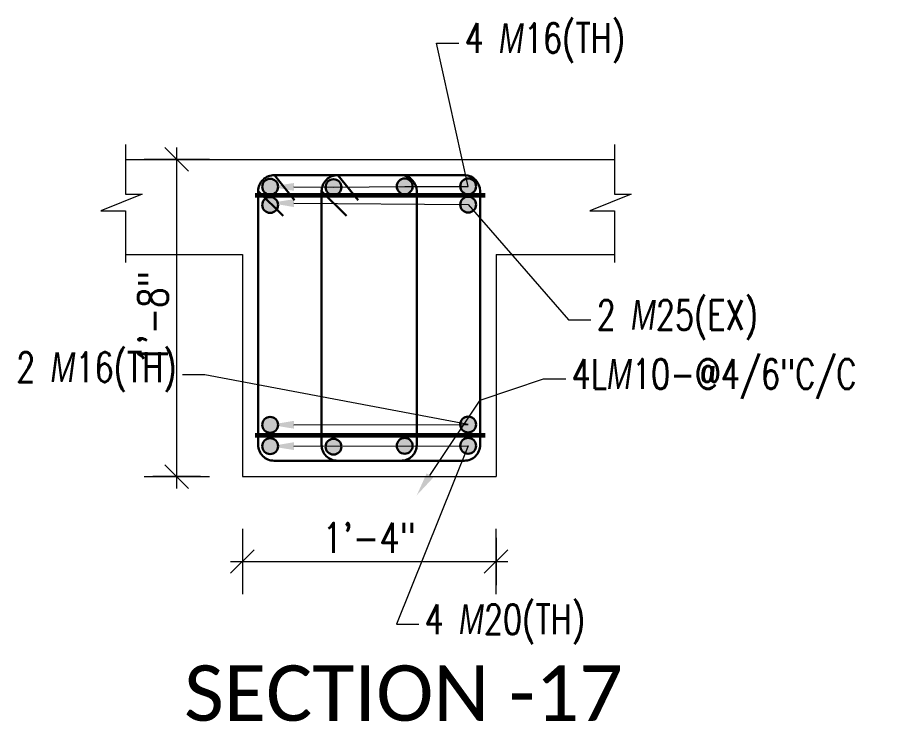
# Model space of a CAD drawing. Header units: inches. Extents: x 0 to 162649, y -36601 to -26324.
# Drawn here: x 155614.7 to 155670, y -36271.8 to -36227.4 of the extents above; entities that cross this region are included whole.
import ezdxf
from ezdxf import colors
from ezdxf.entities.mleader import LeaderData, LeaderLine
from ezdxf.math import Vec2, Vec3

# ---------------------------------------------------------------- set-up
doc = ezdxf.new("R2010")
doc.units = ezdxf.units.IN
doc.header["$MEASUREMENT"] = 0
for name, color, linetype, lineweight in [('Dim', 1, 'Continuous', 13), ('hatch', 252, 'Continuous', 0), ('OL_AR_Text', 140, 'Continuous', 5), ('Rein', 3, 'Continuous', 30), ('Stirrups', 191, 'Continuous', 25), ('TEXT', 7, 'Continuous', 9)]:
    doc.layers.add(name, color=color, linetype=linetype, lineweight=lineweight)
doc.styles.add('1-8 Annotative Text', font='calibri.ttf', dxfattribs={"height": 0.125})
doc.styles.add('DIM', font='simplex.shx', dxfattribs={"width": 0.75})
doc.styles.add('rmtext', font='romans.shx', dxfattribs={"width": 0.8})
doc.dimstyles.new('DIM-24', dxfattribs={"dimscale": 24, "dimtxt": 0.078125, "dimasz": 0.0625, "dimexe": 0.0625, "dimexo": 0.015625, "dimgap": 0.015625, "dimtad": 1, "dimdec": 1, "dimzin": 3, "dimdsep": 46, "dimlunit": 4, "dimtxsty": 'rmtext', "dimblk": 'OBLIQUE', "dimcen": 0.09375, "dimdle": 0.03125, "dimclrd": 1, "dimclre": 1, "dimclrt": 2, "dimadec": 0, "dimazin": 0, "dimtfac": 0.75, "dimtdec": 1, "dimtix": 1, "dimtmove": 0, "dimatfit": 3, "dimfxl": 0.0625, "dimfxlon": 1, "dimfrac": 1, "dimtolj": 1, "dimtzin": 0, "dimlwd": -1, "dimlwe": 5, "dimarcsym": 0})

# ---------------------------------------------------------------- blocks, each defined once
blk = doc.blocks.new('_Oblique')
for p, q in [((0, -1.375), (0, 1.375)), ((-0.495, -0.495), (0.495, 0.495))]:
    blk.add_line(p, q)
blk = doc.blocks.new('*D323')
at = {"layer": 'Defpoints', "color": 0, "transparency": 16777216}
for p in [(155628.869, -36256.378), (155644.869, -36256.378), (155644.869, -36261.732)]:
    blk.add_point(p, dxfattribs=at)
at = {"layer": 'Dim', "color": 1, "lineweight": 5, "transparency": 16777216}
for p, q in [((155628.869, -36260.232), (155628.869, -36263.232)), ((155644.869, -36260.232), (155644.869, -36263.232))]:
    blk.add_line(p, q, dxfattribs=at)
at = {"layer": 'Dim', "color": 1, "transparency": 16777216}
blk.add_line((155628.119, -36261.732), (155645.619, -36261.732), dxfattribs=at)
at = {"layer": 'Dim', "color": 1, "transparency": 16777216, "xscale": 1.5, "yscale": 1.5, "zscale": 1.5, "rotation": 180}
blk.add_blockref('_Oblique', (155628.869, -36261.732), dxfattribs=at)
at = {"layer": 'Dim', "color": 1, "transparency": 16777216, "xscale": 1.5, "yscale": 1.5, "zscale": 1.5}
blk.add_blockref('_Oblique', (155644.869, -36261.732), dxfattribs=at)
at = {"layer": 'Dim', "color": 2, "transparency": 16777216, "insert": (155636.869, -36260.241), "char_height": 1.875, "attachment_point": 5, "style": 'rmtext'}
blk.add_mtext('\\A1;1\'-4"', dxfattribs=at)
blk = doc.blocks.new('*D324')
at = {"layer": 'Defpoints', "color": 0, "transparency": 16777216}
for p in [(155624.728, -36236.378), (155628.869, -36236.378), (155628.869, -36256.378)]:
    blk.add_point(p, dxfattribs=at)
at = {"layer": 'Dim', "color": 1, "transparency": 16777216}
blk.add_line((155624.728, -36257.128), (155624.728, -36235.628), dxfattribs=at)
at = {"layer": 'Dim', "color": 1, "lineweight": 5, "transparency": 16777216}
for p, q in [((155626.228, -36236.378), (155623.228, -36236.378)), ((155626.228, -36256.378), (155623.228, -36256.378))]:
    blk.add_line(p, q, dxfattribs=at)
at = {"layer": 'Dim', "color": 1, "transparency": 16777216, "xscale": 1.5, "yscale": 1.5, "zscale": 1.5}
for p, rotation in [((155624.728, -36236.378), 90), ((155624.728, -36256.378), 270)]:
    blk.add_blockref('_Oblique', p, dxfattribs=dict(at, rotation=rotation))
at = {"layer": 'Dim', "color": 2, "transparency": 16777216, "insert": (155623.237, -36246.378), "char_height": 1.875, "attachment_point": 5, "rotation": 90, "style": 'rmtext'}
blk.add_mtext('\\A1;1\'-8"', dxfattribs=at)

msp = doc.modelspace()

# ---------------------------------------------------------------- hatches: boundary and pattern name
at = {"layer": 'Rein'}
h = msp.add_hatch(color=256, dxfattribs=at)
h.dxf.hatch_style = 1
h.paths.add_polyline_path([(155631.12, -36238.102, 1), (155630.12, -36238.102, 1)])
h = msp.add_hatch(color=256, dxfattribs=at)
h.dxf.hatch_style = 1
h.paths.add_polyline_path([(155635.12, -36238.133, 1), (155634.12, -36238.133, 1)])
h = msp.add_hatch(color=256, dxfattribs=at)
h.dxf.hatch_style = 1
h.paths.add_polyline_path([(155639.61, -36238.079, 1), (155638.61, -36238.079, 1)])
h = msp.add_hatch(color=256, dxfattribs=at)
h.dxf.hatch_style = 1
h.paths.add_polyline_path([(155643.61, -36238.079, 1), (155642.61, -36238.079, 1)])
h = msp.add_hatch(color=256, dxfattribs=at)
h.dxf.hatch_style = 1
h.paths.add_polyline_path([(155631.12, -36239.252, 1), (155630.12, -36239.252, 1)])
h = msp.add_hatch(color=256, dxfattribs=at)
h.dxf.hatch_style = 1
h.paths.add_polyline_path([(155643.61, -36239.23, 1), (155642.61, -36239.23, 1)])
h = msp.add_hatch(color=256, dxfattribs=at)
h.dxf.hatch_style = 1
h.paths.add_polyline_path([(155631.12, -36253.112, 1), (155630.12, -36253.112, 1)])
h = msp.add_hatch(color=256, dxfattribs=at)
h.dxf.hatch_style = 1
h.paths.add_polyline_path([(155643.61, -36253.09, 1), (155642.61, -36253.09, 1)])
h = msp.add_hatch(color=256, dxfattribs=at)
h.dxf.hatch_style = 1
h.paths.add_polyline_path([(155631.12, -36254.46, 1), (155630.12, -36254.46, 1)])
h = msp.add_hatch(color=256, dxfattribs=at)
h.dxf.hatch_style = 1
h.paths.add_polyline_path([(155639.61, -36254.438, 1), (155638.61, -36254.438, 1)])
h = msp.add_hatch(color=256, dxfattribs=at)
h.dxf.hatch_style = 1
h.paths.add_polyline_path([(155643.61, -36254.438, 1), (155642.61, -36254.438, 1)])
h = msp.add_hatch(color=256, dxfattribs=at)
h.dxf.hatch_style = 1
h.paths.add_polyline_path([(155635.12, -36254.492, 1), (155634.12, -36254.492, 1)])

# ---------------------------------------------------------------- linework, layer by layer
at = {"layer": 'Dim', "lineweight": 60}
for p, q in [((155629.685, -36238.624), (155644.186, -36238.624)), ((155629.685, -36253.775), (155644.186, -36253.775))]:
    msp.add_line(p, q, dxfattribs=at)
at = {"layer": 'hatch'}
for p, q in [((155621.492, -36235.438), (155621.492, -36238.567)), ((155652.337, -36235.438), (155652.337, -36238.567)), ((155621.492, -36236.378), (155652.337, -36236.378)), ((155622.549, -36238.567), (155619.948, -36239.629)), ((155622.549, -36238.567), (155619.948, -36239.629)), ((155621.492, -36238.567), (155622.549, -36238.567)), ((155653.394, -36238.567), (155650.794, -36239.629)), ((155652.337, -36238.567), (155653.394, -36238.567)), ((155619.948, -36239.629), (155621.492, -36239.629)), ((155619.948, -36239.629), (155621.492, -36239.629)), ((155621.492, -36239.629), (155621.492, -36242.872)), ((155650.794, -36239.629), (155652.337, -36239.629)), ((155652.337, -36239.629), (155652.337, -36242.872)), ((155621.492, -36242.378), (155628.869, -36242.378)), ((155628.869, -36242.378), (155628.869, -36256.378)), ((155644.869, -36242.378), (155644.869, -36256.378)), ((155644.869, -36242.378), (155652.337, -36242.378)), ((155628.869, -36256.378), (155644.869, -36256.378))]:
    msp.add_line(p, q, dxfattribs=at)
at = {"layer": 'Rein'}
for centre in [(155630.62, -36238.102), (155634.62, -36238.133), (155639.11, -36238.079), (155643.11, -36238.079), (155630.62, -36239.252), (155643.11, -36239.23), (155630.62, -36253.112), (155643.11, -36253.09), (155630.62, -36254.46), (155639.11, -36254.438), (155643.11, -36254.438), (155634.62, -36254.492)]:
    msp.add_circle(centre, 0.5, dxfattribs=at)
at = {"layer": 'Stirrups', "lineweight": 30}
for p, q in [((155630.902, -36237.378), (155632.167, -36238.95)), ((155634.902, -36237.378), (155636.167, -36238.95)), ((155629.869, -36238.377), (155631.445, -36239.94)), ((155633.869, -36238.377), (155635.445, -36239.94))]:
    msp.add_line(p, q, dxfattribs=at)
for points in [[(155630.869, -36255.378), (155642.869, -36255.378, 0.414214), (155643.869, -36254.378), (155643.869, -36238.377, 0.404381), (155642.902, -36237.378), (155630.902, -36237.378, 0.424115), (155629.869, -36238.377), (155629.869, -36254.378, 0.414214)], [(155634.869, -36255.378), (155638.869, -36255.378, 0.414214), (155639.869, -36254.378), (155639.869, -36238.377, 0.404381), (155638.902, -36237.378), (155634.902, -36237.378, 0.424115), (155633.869, -36238.377), (155633.869, -36254.378, 0.414214)]]:
    msp.add_lwpolyline(points, format="xyb", close=True, dxfattribs=at)

# ---------------------------------------------------------------- texts
at = {"layer": 'OL_AR_Text', "insert": (155625.197, -36268.279), "char_height": 3.5, "width": 2.6734445e-317, "attachment_point": 1, "style": '1-8 Annotative Text'}
msp.add_mtext('SECTION -17', dxfattribs=at)

# ---------------------------------------------------------------- dimensions: what is measured, and where the dimension line sits
at = {"layer": 'Dim'}
dim = msp.add_linear_dim(base=(155624.728, -36236.378), p1=(155628.869, -36256.378), p2=(155628.869, -36236.378), angle=90, dimstyle='DIM-24', dxfattribs=at)
dim.commit()
dim.dimension.update_dxf_attribs({"geometry": '*D324', "text_midpoint": (155623.237, -36246.378)})
dim = msp.add_linear_dim(base=(155644.869, -36261.732), p1=(155628.869, -36256.378), p2=(155644.869, -36256.378), dimstyle='DIM-24', dxfattribs=at)
dim.commit()
dim.dimension.update_dxf_attribs({"geometry": '*D323', "text_midpoint": (155636.869, -36260.241)})

# ---------------------------------------------------------------- leaders
at = {"layer": 'TEXT'}
ml = msp.add_multileader_mtext('Standard', dxfattribs=at)
ml.set_content('4 {\\Fgothici|c0;M}16(TH) ', color=256, style='DIM')
ml.set_leader_properties(color=1, linetype='ByLayer', lineweight=9)
ml.build(insert=Vec2(0, 0))
ml.multileader.update_dxf_attribs({"text_right_attachment_type": 2, "dogleg_length": 0.25, "arrow_head_size": 1.5, "scale": 32})
ctx = ml.context
ctx.base_point, ctx.scale, ctx.char_height, ctx.arrow_head_size, ctx.landing_gap_size, ctx.plane_origin = Vec3(155642.516, -36229.042), 32, 1.875, 1.5, 0.375, Vec3(155653.617, -36237.138)
ctx.right_attachment = 2
notes = []
notes.append((ctx, [(0, (1, 1, 0), (155641.111, -36229.042), (1, 0), 1.404, [(3, [(155630.62, -36238.102), (155634.62, -36238.133), (155639.11, -36238.079), (155643.11, -36238.079)], 0, [])])]))
ctx.mtext.insert, ctx.mtext.flow_direction = Vec3(155642.891, -36227.792), 5
ml = msp.add_multileader_mtext('Standard', dxfattribs=at)
ml.set_content('2 {\\Fgothici|c0;M}25(EX) ', color=256, style='DIM')
ml.set_leader_properties(color=1, linetype='ByLayer', lineweight=9)
ml.build(insert=Vec2(0, 0))
ml.multileader.update_dxf_attribs({"text_right_attachment_type": 2, "dogleg_length": 0.25, "arrow_head_size": 1.5, "scale": 32})
ctx = ml.context
ctx.base_point, ctx.scale, ctx.char_height, ctx.arrow_head_size, ctx.landing_gap_size, ctx.plane_origin = Vec3(155650.842, -36246.499), 32, 1.875, 1.5, 0.375, Vec3(155651.654, -36244.453)
ctx.right_attachment = 2
notes.append((ctx, [(0, (1, 1, 0), (155649.438, -36246.499), (1, 0), 1.404, [(3, [(155630.62, -36239.123), (155643.11, -36239.23)], 0, [])])]))
ctx.mtext.insert, ctx.mtext.flow_direction = Vec3(155651.217, -36245.249), 5
ml = msp.add_multileader_mtext('Standard', dxfattribs=at)
ml.set_content('2 {\\Fgothici|c0;M}16(TH) ', color=256, style='DIM')
ml.set_leader_properties(color=1, linetype='ByLayer', lineweight=9)
ml.build(insert=Vec2(0, 0))
ml.multileader.update_dxf_attribs({"text_right_attachment_type": 2, "dogleg_length": 0.25, "arrow_head_size": 1.5, "scale": 32})
ctx = ml.context
ctx.base_point, ctx.scale, ctx.char_height, ctx.arrow_head_size, ctx.landing_gap_size, ctx.plane_origin = Vec3(155613.505, -36249.791), 32, 1.875, 1.5, 0.375, Vec3(155653.617, -36251.587)
ctx.right_attachment, ctx.text_align_type = 2, 2
notes.append((ctx, [(1, (1, 1, 0), (155626.508, -36249.969), (-1, 0), 1.404, [(2, [(155630.62, -36253.112), (155643.11, -36253.09)], 0, [])])]))
ctx.mtext.insert, ctx.mtext.alignment, ctx.mtext.flow_direction = Vec3(155624.728, -36248.541), 3, 5
ml = msp.add_multileader_mtext('Standard', dxfattribs=at)
ml.set_content('4L{\\Fgothici|c0;M}10-@4/6"C/C ', color=256, style='DIM')
ml.set_leader_properties(color=1, linetype='ByLayer', lineweight=9)
ml.build(insert=Vec2(0, 0))
ml.multileader.update_dxf_attribs({"text_right_attachment_type": 2, "dogleg_length": 0.25, "arrow_head_size": 1.5, "scale": 32})
ctx = ml.context
ctx.base_point, ctx.scale, ctx.char_height, ctx.arrow_head_size, ctx.landing_gap_size, ctx.plane_origin = Vec3(155649.274, -36250.223), 32, 1.875, 1.5, 0.375, Vec3(155659.808, -36259.976)
ctx.right_attachment = 2
notes.append((ctx, [(0, (1, 1, 0), (155647.869, -36250.223), (1, 0), 1.404, [(1, [(155639.869, -36257.559), (155643.869, -36251.555)], 0, [])])]))
ctx.mtext.insert, ctx.mtext.flow_direction = Vec3(155649.649, -36248.973), 5
ml = msp.add_multileader_mtext('Standard', dxfattribs=at)
ml.set_content('4 {\\Fgothici|c0;M}20(TH) ', color=256, style='DIM')
ml.set_leader_properties(color=1, linetype='ByLayer', lineweight=9)
ml.build(insert=Vec2(0, 0))
ml.multileader.update_dxf_attribs({"text_right_attachment_type": 2, "dogleg_length": 0.25, "arrow_head_size": 1.5, "scale": 32})
ctx = ml.context
ctx.base_point, ctx.scale, ctx.char_height, ctx.arrow_head_size, ctx.landing_gap_size, ctx.plane_origin = Vec3(155639.994, -36265.685), 32, 1.875, 1.5, 0.375, Vec3(155651.654, -36263.638)
ctx.right_attachment = 2
notes.append((ctx, [(0, (1, 1, 0), (155638.59, -36265.685), (1, 0), 1.404, [(3, [(155630.62, -36254.46), (155643.11, -36254.438)], 0, [])])]))
ctx.mtext.insert, ctx.mtext.flow_direction = Vec3(155640.369, -36264.435), 5
for ctx, leaders in notes:
    for number, flags, end, landing, length, lines in leaders:
        leader = LeaderData()
        leader.index, (leader.has_last_leader_line, leader.has_dogleg_vector, leader.attachment_direction) = number, flags
        leader.last_leader_point, leader.dogleg_vector, leader.dogleg_length = Vec3(end), Vec3(landing), length
        for number, points, colour, breaks in lines:
            line = LeaderLine()
            line.index, line.vertices, line.color, line.breaks = number, Vec3.list(points), colors.encode_raw_color(colour), breaks
            leader.lines.append(line)
        ctx.leaders.append(leader)

doc.saveas('drawing.dxf')
